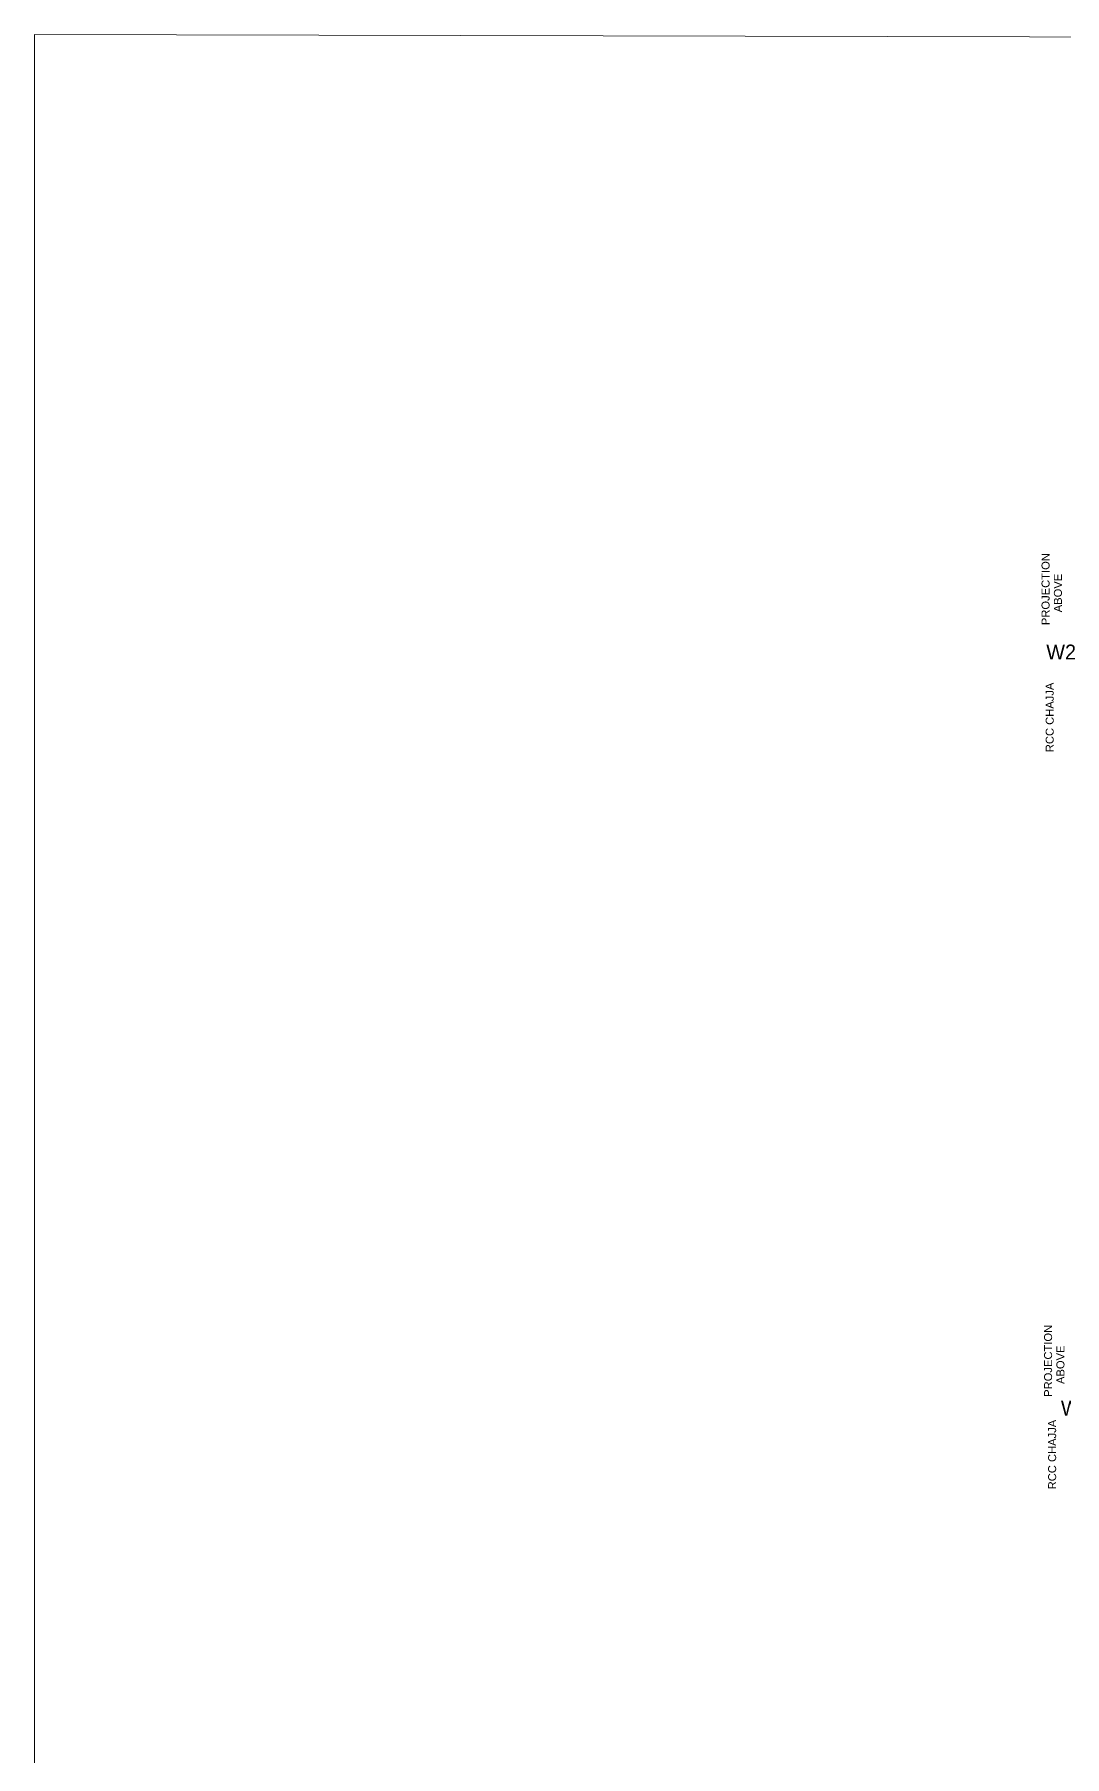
# Model space of a CAD drawing. Header units: millimetres. Extents: x -1932176 to 78768, y -1967 to 1266654.
# Drawn here: x -1882994 to -1873968, y 1128351 to 1143439 of the extents above; entities that cross this region are included whole.
import ezdxf

# ---------------------------------------------------------------- set-up
doc = ezdxf.new("R2010")
doc.units = ezdxf.units.MM
doc.layers.add('SHEET', color=7, linetype='Continuous', lineweight=13)
doc.styles.get("Standard").update_dxf_attribs({"font": 'arial.ttf'})

msp = doc.modelspace()

# ---------------------------------------------------------------- linework, layer by layer
at = {"layer": 'SHEET'}
msp.add_lwpolyline([(-1882994.10325, 1143439.28029), (-1839402.47246, 1143337.47754), (-1839402.47246, 1113099.80802), (-1882994.10325, 1113201.61077)], close=True, dxfattribs=at)

# ---------------------------------------------------------------- texts
for s, height, p in [('PROJECTION  ', 70.0925214, (-1874099.47576, 1138264.20686)), ('ABOVE', 70.092521, (-1873991.19594, 1138376.64543)), ('RCC CHAJJA', 70.092521, (-1874063.38567, 1137151.06188)), ('PROJECTION  ', 70.0925214, (-1874077.4975, 1131502.9813)), ('ABOVE', 70.092521, (-1873969.21769, 1131615.41988)), ('RCC CHAJJA', 70.092521, (-1874041.88762, 1130692.65127))]:
    msp.add_text(s, height=height, rotation=90).set_placement(p)
at = {"layer": 'SHEET', "color": 252, "linetype": 'ByBlock', "lineweight": 9, "transparency": 16777216, "char_height": 130, "attachment_point": 1}
for insert in [(-1874128.21742, 1138093.37879), (-1873999.59763, 1131468.41137)]:
    msp.add_mtext_dynamic_manual_height_columns('{\\fCentury Gothic|b0|i0|c0|p34;W2}', width=741.9718666, gutter_width=57.3737, heights=[0], dxfattribs=dict(at, insert=insert))

doc.saveas('drawing.dxf')
